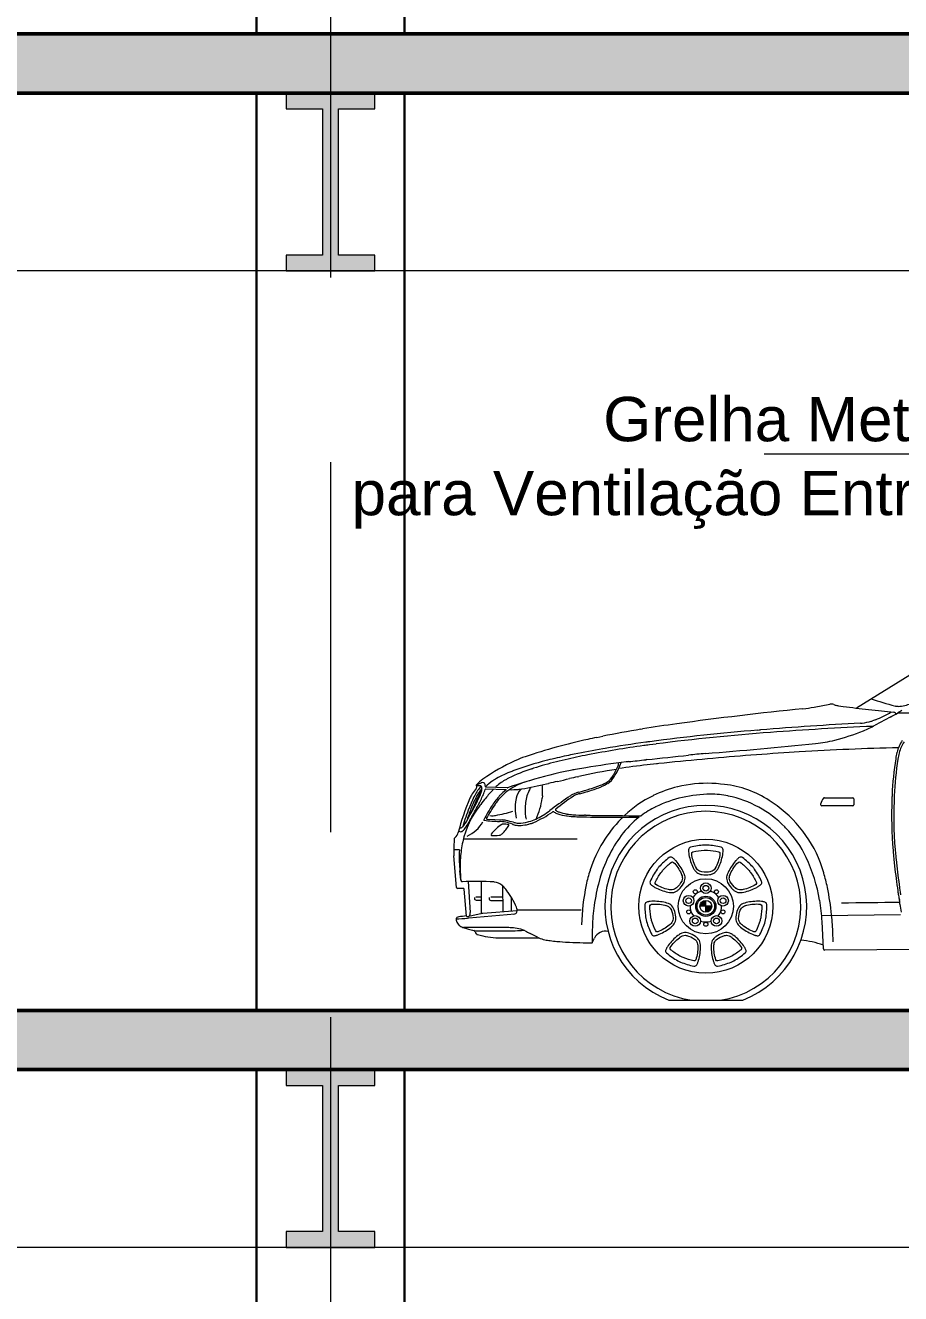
# Model space of a CAD drawing. Header units: millimetres. Extents: x 1135 to 1350, y 205 to 283.
# Drawn here: x 1155.962 to 1158.92, y 212.643 to 216.929 of the extents above; entities that cross this region are included whole.
import ezdxf

# ---------------------------------------------------------------- set-up
doc = ezdxf.new("R2010")
doc.units = ezdxf.units.MM
doc.header["$LTSCALE"] = 10
doc.linetypes.add('DASHED2', pattern=[0.375, 0.25, -0.125])
for name, color, linetype, lineweight in [('CARROS', 252, 'Continuous', 13), ('COTA', 90, 'Continuous', 9), ('HACHT', 90, 'Continuous', 9), ('linha estutura', 252, 'Continuous', 13), ('PAREDES 2', 50, 'Continuous', 50), ('pn 02', 16, 'Continuous', 20), ('PN-03', 180, 'Continuous', 30)]:
    doc.layers.add(name, color=color, linetype=linetype, lineweight=lineweight)
doc.styles.get("Standard").update_dxf_attribs({"font": 'simplex.shx'})

# ---------------------------------------------------------------- blocks, each defined once
blk = doc.blocks.new('A$C22F757E9')
at = {"layer": 'CARROS'}
h = blk.add_hatch(color=256, dxfattribs=at)
edge = h.paths.add_edge_path()
edge.add_line((-115.9632, 1228.8035), (-115.945, 1228.8035))
edge.add_line((-115.945, 1228.8035), (-115.945, 1228.8217))
edge.add_ellipse((-115.945, 1228.8035), major_axis=(-0.0129, 0.0129), ratio=1, start_angle=-45, end_angle=45)
edge = h.paths.add_edge_path()
edge.add_line((-115.9267, 1228.8035), (-115.945, 1228.8035))
edge.add_line((-115.945, 1228.8035), (-115.945, 1228.7852))
edge.add_ellipse((-115.945, 1228.8035), major_axis=(0.0129, 0.0129), ratio=1, start_angle=225, end_angle=315)
for p, q in [((-115.2553, 1229.5843), (-115.436, 1229.4733)), ((-115.5791, 1229.4765), (-115.5264, 1229.4862)), ((-115.4968, 1229.4811), (-115.4805, 1229.479)), ((-115.3715, 1229.4338), (-115.3816, 1229.4303)), ((-115.3223, 1229.4423), (-115.373, 1229.4154)), ((-115.3034, 1229.4565), (-115.3011, 1229.4544)), ((-115.2971, 1229.4568), (-115.2281, 1229.4568)), ((-116.1645, 1229.4018), (-116.1589, 1229.4027)), ((-116.3136, 1229.3741), (-116.2934, 1229.3782)), ((-116.1339, 1229.3598), (-116.1405, 1229.3589)), ((-116.1133, 1229.3519), (-116.1357, 1229.349)), ((-116.2851, 1229.337), (-116.2929, 1229.3357)), ((-115.6291, 1229.3251), (-115.6633, 1229.3229)), ((-115.2987, 1229.3238), (-115.2989, 1229.3231)), ((-115.2913, 1229.3218), (-115.2915, 1229.3211)), ((-116.5937, 1229.2622), (-116.598, 1229.2606)), ((-116.5271, 1229.2699), (-116.5324, 1229.2682)), ((-116.4798, 1229.2971), (-116.4844, 1229.2959)), ((-116.4199, 1229.299), (-116.4411, 1229.294)), ((-116.351, 1229.2716), (-116.3857, 1229.2656)), ((-116.2402, 1229.2851), (-116.2402, 1229.2882)), ((-116.1114, 1229.285), (-116.1433, 1229.2815)), ((-116.7056, 1229.2201), (-116.7208, 1229.2132)), ((-116.6958, 1229.221), (-116.6959, 1229.2211)), ((-116.6915, 1229.2171), (-116.6916, 1229.2172)), ((-116.6651, 1229.2273), (-116.6657, 1229.2269)), ((-116.6213, 1229.2311), (-116.6238, 1229.2296)), ((-116.5504, 1229.225), (-116.5785, 1229.2162)), ((-116.5415, 1229.2278), (-116.5504, 1229.225)), ((-116.4832, 1229.217), (-116.4766, 1229.2186)), ((-116.3787, 1229.2412), (-116.3741, 1229.2422)), ((-116.2847, 1229.2199), (-116.2833, 1229.2207)), ((-116.2618, 1229.2395), (-116.2597, 1229.2428)), ((-116.2544, 1229.2415), (-116.2509, 1229.2474)), ((-115.8822, 1229.2152), (-115.8952, 1229.2167)), ((-116.735, 1229.183), (-116.7346, 1229.1836)), ((-116.7259, 1229.1784), (-116.7261, 1229.1781)), ((-116.7083, 1229.2105), (-116.72, 1229.2105)), ((-116.7197, 1229.1752), (-116.7199, 1229.1749)), ((-116.719, 1229.2065), (-116.719, 1229.2086)), ((-116.715, 1229.1728), (-116.7152, 1229.1724)), ((-116.7042, 1229.1882), (-116.7039, 1229.1891)), ((-116.6988, 1229.1776), (-116.6975, 1229.1805)), ((-116.6891, 1229.2073), (-116.6904, 1229.2138)), ((-116.6885, 1229.2002), (-116.6202, 1229.1977)), ((-116.6162, 1229.2034), (-116.6881, 1229.2064)), ((-116.6405, 1229.1788), (-116.6418, 1229.1775)), ((-116.5428, 1229.194), (-116.5435, 1229.1926)), ((-116.4975, 1229.1763), (-116.4983, 1229.1692)), ((-116.4011, 1229.1778), (-116.4, 1229.1785)), ((-116.3832, 1229.1863), (-116.3821, 1229.1866)), ((-116.3713, 1229.1841), (-116.3563, 1229.1882)), ((-116.299, 1229.2074), (-116.2974, 1229.208)), ((-116.1231, 1229.1775), (-116.1235, 1229.1773)), ((-115.8694, 1229.1762), (-115.8699, 1229.1763)), ((-115.3158, 1229.1741), (-115.3166, 1229.1432)), ((-115.3081, 1229.1761), (-115.3087, 1229.1583)), ((-116.7104, 1229.142), (-116.7059, 1229.1478)), ((-116.5868, 1229.1631), (-116.5868, 1229.163)), ((-115.7042, 1229.1425), (-115.7171, 1229.1519)), ((-115.4482, 1229.1433), (-115.5528, 1229.1433)), ((-115.5443, 1229.17), (-115.4482, 1229.17)), ((-115.4448, 1229.1665), (-115.4448, 1229.1468)), ((-116.7532, 1229.0914), (-116.7474, 1229.1019)), ((-116.6843, 1229.0979), (-116.6327, 1229.0952)), ((-116.6646, 1229.109), (-116.6639, 1229.1091)), ((-116.6213, 1229.0876), (-116.6206, 1229.0875)), ((-116.5557, 1229.1257), (-116.5557, 1229.1224)), ((-116.5466, 1229.0887), (-116.5431, 1229.0897)), ((-116.4971, 1229.1102), (-116.4952, 1229.1114)), ((-116.4585, 1229.1223), (-116.4573, 1229.1217)), ((-116.4513, 1229.1267), (-116.452, 1229.1271)), ((-116.4154, 1229.109), (-116.4137, 1229.1088)), ((-116.4139, 1229.1152), (-116.4142, 1229.1153)), ((-116.3753, 1229.1061), (-116.3731, 1229.1061)), ((-116.3511, 1229.1112), (-116.3546, 1229.1113)), ((-116.2718, 1229.1045), (-116.1705, 1229.1045)), ((-116.2254, 1229.1045), (-116.2271, 1229.1029)), ((-116.7805, 1229.0585), (-116.7761, 1229.0561)), ((-116.7772, 1229.0706), (-116.7746, 1229.0691)), ((-116.7712, 1229.0557), (-116.771, 1229.0558)), ((-116.762, 1229.078), (-116.7616, 1229.0786)), ((-116.7556, 1229.0713), (-116.7551, 1229.072)), ((-116.5959, 1229.0796), (-116.5957, 1229.0796)), ((-116.5444, 1229.0807), (-116.5437, 1229.0809)), ((-116.531, 1229.0849), (-116.5305, 1229.0851)), ((-115.6755, 1229.0689), (-115.6785, 1229.0719)), ((-116.7942, 1229.0336), (-116.7919, 1229.0357)), ((-116.7666, 1229.0209), (-116.7664, 1229.0218)), ((-116.764, 1229.0319), (-116.3803, 1229.0319)), ((-116.779, 1228.9948), (-116.7969, 1228.9948)), ((-116.7876, 1228.8673), (-116.7962, 1228.9745)), ((-115.3094, 1228.9612), (-115.307, 1228.9397)), ((-115.3021, 1228.9621), (-115.2997, 1228.9405)), ((-116.773, 1228.8925), (-116.7762, 1228.9237)), ((-116.3357, 1228.9273), (-116.3364, 1228.925)), ((-115.5462, 1228.9159), (-115.5465, 1228.9169)), ((-116.748, 1228.8871), (-116.7409, 1228.7828)), ((-116.7046, 1228.8874), (-116.7046, 1228.7786)), ((-116.6317, 1228.8729), (-116.6306, 1228.7848)), ((-116.6311, 1228.8723), (-116.6317, 1228.8729)), ((-116.3046, 1228.8912), (-116.3053, 1228.8887)), ((-116.7653, 1228.8641), (-116.7842, 1228.8641)), ((-116.7538, 1228.7703), (-116.762, 1228.861)), ((-116.7272, 1228.8333), (-116.7272, 1228.8302)), ((-116.7223, 1228.8349), (-116.7046, 1228.8349)), ((-116.6773, 1228.8328), (-116.6773, 1228.8293)), ((-116.6713, 1228.8349), (-116.6312, 1228.8349)), ((-116.603, 1228.8347), (-116.603, 1228.7869)), ((-115.2939, 1228.8409), (-115.2937, 1228.8398)), ((-116.7216, 1228.8245), (-116.7046, 1228.8245)), ((-116.5828, 1228.7886), (-116.6992, 1228.7793)), ((-116.6717, 1228.8236), (-116.6311, 1228.8236)), ((-116.5827, 1228.7917), (-116.3667, 1228.7917)), ((-115.9267, 1228.8035), (-115.9632, 1228.8035)), ((-115.945, 1228.7852), (-115.945, 1228.8217)), ((-115.2904, 1228.818), (-115.2904, 1228.817)), ((-116.789, 1228.761), (-116.789, 1228.7606)), ((-116.7862, 1228.765), (-116.7866, 1228.7648)), ((-116.7053, 1228.7784), (-116.7511, 1228.7683)), ((-116.7455, 1228.7641), (-116.5909, 1228.7782)), ((-116.595, 1228.7764), (-116.5875, 1228.7796)), ((-115.5535, 1228.7719), (-115.287, 1228.7754)), ((-115.5471, 1228.6596), (-115.5522, 1228.7523)), ((-115.5198, 1228.7736), (-115.5198, 1228.7743)), ((-116.7796, 1228.7403), (-116.7789, 1228.7397)), ((-116.6153, 1228.7314), (-116.7636, 1228.7314)), ((-116.7214, 1228.7211), (-116.5963, 1228.7211)), ((-116.5954, 1228.7305), (-116.5974, 1228.7307)), ((-116.5608, 1228.7228), (-116.5642, 1228.7241)), ((-116.5142, 1228.6992), (-116.5391, 1228.7116)), ((-116.6335, 1228.6968), (-116.509, 1228.6968)), ((-116.4895, 1228.6905), (-116.4891, 1228.6904)), ((-116.4102, 1228.682), (-116.4062, 1228.6818)), ((-116.3597, 1228.6805), (-116.3296, 1228.6805)), ((-116.329, 1228.6977), (-116.329, 1228.6806)), ((-116.3275, 1228.6818), (-116.321, 1228.6959)), ((-113.431, 1228.6703), (-115.5426, 1228.6553)), ((-116.0697, 1228.486), (-115.8202, 1228.486))]:
    blk.add_line(p, q, dxfattribs=at)
for points in [[(-115.94, 1229.0103, 0.028399), (-115.9499, 1229.0103, 0.049879), (-115.9966, 1229.0029, 0.323135), (-116.0033, 1228.9948, 0.031599), (-116.0033, 1228.9893), (-116.0033, 1228.988, 0.028493), (-116.002, 1228.9778, 0.072055), (-115.9874, 1228.9336, 0.031687), (-115.9824, 1228.9249), (-115.9819, 1228.9243, 0.162544), (-115.9673, 1228.913), (-115.9666, 1228.9127, 0.052962), (-115.9574, 1228.9106, 0.062265), (-115.9325, 1228.9106, 0.052962), (-115.9233, 1228.9127), (-115.9226, 1228.913, 0.162544), (-115.908, 1228.9243), (-115.9076, 1228.9249, 0.031687), (-115.9025, 1228.9336, 0.072055), (-115.8879, 1228.9778, 0.028493), (-115.8867, 1228.988), (-115.8866, 1228.9893, 0.031599), (-115.8866, 1228.9948, 0.323135), (-115.8933, 1229.0029, 0.049879)], [(-116.1036, 1228.9363, 0.028399), (-116.1097, 1228.9286, 0.049879), (-116.1331, 1228.8874, 0.323135), (-116.1309, 1228.8771, 0.031599), (-116.1266, 1228.8737), (-116.1256, 1228.8729, 0.028493), (-116.1169, 1228.8675, 0.072055), (-116.0731, 1228.8514, 0.031687), (-116.0633, 1228.85), (-116.0625, 1228.8499, 0.162544), (-116.0445, 1228.8543), (-116.0439, 1228.8546, 0.052962), (-116.0364, 1228.8605, 0.062265), (-116.0209, 1228.88, 0.052962), (-116.0169, 1228.8885), (-116.0166, 1228.8892, 0.162544), (-116.0164, 1228.9077), (-116.0166, 1228.9084, 0.031687), (-116.0202, 1228.9177, 0.072055), (-116.0457, 1228.9568, 0.028493), (-116.0529, 1228.9641), (-116.0538, 1228.9649, 0.031599), (-116.0582, 1228.9684, 0.323135), (-116.0687, 1228.9682, 0.049879)], [(-115.7802, 1228.9286, 0.028399), (-115.7863, 1228.9363, 0.049879), (-115.8212, 1228.9682, 0.323135), (-115.8318, 1228.9684, 0.031599), (-115.8361, 1228.9649), (-115.837, 1228.9641, 0.028493), (-115.8442, 1228.9568, 0.072055), (-115.8697, 1228.9177, 0.031687), (-115.8733, 1228.9084), (-115.8736, 1228.9077, 0.162544), (-115.8733, 1228.8892), (-115.873, 1228.8885, 0.052962), (-115.869, 1228.88, 0.062265), (-115.8535, 1228.8605, 0.052962), (-115.846, 1228.8546), (-115.8454, 1228.8543, 0.162544), (-115.8275, 1228.8499), (-115.8267, 1228.85, 0.031687), (-115.8168, 1228.8514, 0.072055), (-115.7731, 1228.8675, 0.028493), (-115.7643, 1228.8729), (-115.7633, 1228.8737, 0.031599), (-115.759, 1228.8771, 0.323135), (-115.7568, 1228.8874, 0.049879)], [(-116.1477, 1228.7622, 0.028399), (-116.1455, 1228.7526, 0.049879), (-116.1279, 1228.7087, 0.323135), (-116.1185, 1228.704, 0.031599), (-116.1131, 1228.7052), (-116.1119, 1228.7056, 0.028493), (-116.1022, 1228.709, 0.072055), (-116.0624, 1228.7332, 0.031687), (-116.0551, 1228.74), (-116.0545, 1228.7405, 0.162544), (-116.0467, 1228.7573), (-116.0467, 1228.758, 0.052962), (-116.0466, 1228.7675, 0.062265), (-116.0521, 1228.7917, 0.052962), (-116.0563, 1228.8003), (-116.0567, 1228.8009, 0.162544), (-116.071, 1228.8126), (-116.0717, 1228.8129, 0.031687), (-116.0812, 1228.8159, 0.072055), (-116.1276, 1228.8203, 0.028493), (-116.1378, 1228.8192), (-116.1391, 1228.819, 0.031599), (-116.1445, 1228.8178, 0.323135), (-116.1509, 1228.8094, 0.049879)], [(-115.7444, 1228.7526, 0.028399), (-115.7422, 1228.7622, 0.049879), (-115.739, 1228.8094, 0.323135), (-115.7454, 1228.8178, 0.031599), (-115.7508, 1228.819), (-115.7521, 1228.8192, 0.028493), (-115.7623, 1228.8203, 0.072055), (-115.8087, 1228.8159, 0.031687), (-115.8182, 1228.8129), (-115.8189, 1228.8126, 0.162544), (-115.8332, 1228.8009), (-115.8336, 1228.8003, 0.052962), (-115.8378, 1228.7917, 0.062265), (-115.8433, 1228.7675, 0.052962), (-115.8433, 1228.758), (-115.8432, 1228.7573, 0.162544), (-115.8354, 1228.7405), (-115.8349, 1228.74, 0.031687), (-115.8276, 1228.7332, 0.072055), (-115.7877, 1228.709, 0.028493), (-115.778, 1228.7056), (-115.7768, 1228.7052, 0.031599), (-115.7714, 1228.704, 0.323135), (-115.762, 1228.7087, 0.049879)], [(-116.0391, 1228.6193, 0.028399), (-116.0303, 1228.615, 0.049879), (-115.985, 1228.6013, 0.323135), (-115.9754, 1228.6058, 0.031599), (-115.973, 1228.6107), (-115.9725, 1228.6119, 0.028493), (-115.9692, 1228.6216, 0.072055), (-115.9632, 1228.6678, 0.031687), (-115.964, 1228.6778), (-115.9641, 1228.6786, 0.162544), (-115.9724, 1228.6951), (-115.9728, 1228.6956, 0.052962), (-115.9802, 1228.7016, 0.062265), (-116.0026, 1228.7124, 0.052962), (-116.0119, 1228.7144), (-116.0126, 1228.7145, 0.162544), (-116.0307, 1228.7106), (-116.0314, 1228.7102, 0.031687), (-116.0396, 1228.7047, 0.072055), (-116.072, 1228.6711, 0.028493), (-116.0775, 1228.6625), (-116.0782, 1228.6614, 0.031599), (-116.0806, 1228.6564, 0.323135), (-116.078, 1228.6462, 0.049879)], [(-115.8597, 1228.615, 0.028399), (-115.8508, 1228.6193, 0.049879), (-115.8119, 1228.6462, 0.323135), (-115.8094, 1228.6564, 0.031599), (-115.8118, 1228.6614), (-115.8124, 1228.6625, 0.028493), (-115.8179, 1228.6711, 0.072055), (-115.8503, 1228.7047, 0.031687), (-115.8585, 1228.7102), (-115.8592, 1228.7106, 0.162544), (-115.8773, 1228.7145), (-115.878, 1228.7144, 0.052962), (-115.8873, 1228.7124, 0.062265), (-115.9097, 1228.7016, 0.052962), (-115.9171, 1228.6956), (-115.9176, 1228.6951, 0.162544), (-115.9258, 1228.6786), (-115.926, 1228.6778, 0.031687), (-115.9267, 1228.6678, 0.072055), (-115.9207, 1228.6216, 0.028493), (-115.9174, 1228.6119), (-115.9169, 1228.6107, 0.031599), (-115.9145, 1228.6058, 0.323135), (-115.905, 1228.6013, 0.049879)]]:
    blk.add_lwpolyline(points, format="xyb", close=True, dxfattribs=at)
for points in [[(-115.929, 1228.9202, -0.073262), (-115.9585, 1228.9199, -0.083125), (-115.9656, 1228.9221), (-115.9659, 1228.9222, -0.163159), (-115.9775, 1228.9339, 0.004366), (-115.9778, 1228.9346), (-115.9795, 1228.9379, -0.090388), (-115.9927, 1228.9812, -0.373981), (-115.9886, 1228.9873, -0.054792), (-115.9509, 1228.9928, -0.017715), (-115.939, 1228.9928, -0.054792), (-115.9014, 1228.9873, -0.373981), (-115.8972, 1228.9812, -0.090388), (-115.9104, 1228.9379), (-115.9121, 1228.9346, 0.004366), (-115.9124, 1228.9339, -0.163159), (-115.9241, 1228.9222), (-115.9244, 1228.9221, -0.083125), (-115.9315, 1228.9199)], [(-116.0263, 1228.8888, -0.073262), (-116.0444, 1228.8655, -0.083125), (-116.0505, 1228.8613), (-116.0508, 1228.8612, -0.163159), (-116.0672, 1228.8594, 0.004366), (-116.068, 1228.8595), (-116.0717, 1228.8603, -0.090388), (-116.1137, 1228.877, -0.373981), (-116.1159, 1228.884, -0.054792), (-116.0967, 1228.9169, -0.017715), (-116.0893, 1228.9262, -0.054792), (-116.0615, 1228.9522, -0.373981), (-116.0542, 1228.9517, -0.090388), (-116.0285, 1228.9143), (-116.027, 1228.911, 0.004366), (-116.0267, 1228.9102, -0.163159), (-116.0248, 1228.8938), (-116.0248, 1228.8935, -0.083125), (-116.0276, 1228.8866)], [(-115.8437, 1228.8638, -0.073262), (-115.8624, 1228.8866, -0.083125), (-115.8651, 1228.8935), (-115.8651, 1228.8938, -0.163159), (-115.8632, 1228.9102, 0.004366), (-115.8629, 1228.911), (-115.8614, 1228.9143, -0.090388), (-115.8357, 1228.9517, -0.373981), (-115.8284, 1228.9522, -0.054792), (-115.8006, 1228.9262, -0.017715), (-115.7932, 1228.9169, -0.054792), (-115.774, 1228.884, -0.373981), (-115.7762, 1228.877, -0.090388), (-115.8183, 1228.8603), (-115.8219, 1228.8595, 0.004366), (-115.8227, 1228.8594, -0.163159), (-115.8391, 1228.8612), (-115.8394, 1228.8613, -0.083125), (-115.8455, 1228.8655)], [(-116.0624, 1228.793, -0.073262), (-116.0554, 1228.7644, -0.083125), (-116.056, 1228.757), (-116.0561, 1228.7567, -0.163159), (-116.0649, 1228.7427, 0.004366), (-116.0655, 1228.7422), (-116.0684, 1228.7398, -0.090388), (-116.1077, 1228.7173, -0.373981), (-116.1145, 1228.72, -0.054792), (-116.1283, 1228.7555, -0.017715), (-116.1309, 1228.7671, -0.054792), (-116.1339, 1228.805, -0.373981), (-116.1289, 1228.8105, -0.090388), (-116.0838, 1228.8073), (-116.0802, 1228.8063, 0.004366), (-116.0794, 1228.8061, -0.163159), (-116.0654, 1228.7974), (-116.0652, 1228.7971, -0.083125), (-116.0615, 1228.7907)], [(-115.8347, 1228.7619, -0.073262), (-115.8285, 1228.7907, -0.083125), (-115.8247, 1228.7971), (-115.8245, 1228.7974, -0.163159), (-115.8105, 1228.8061, 0.004366), (-115.8098, 1228.8063), (-115.8062, 1228.8073, -0.090388), (-115.761, 1228.8105, -0.373981), (-115.756, 1228.805, -0.054792), (-115.759, 1228.7671, -0.017715), (-115.7617, 1228.7555, -0.054792), (-115.7754, 1228.72, -0.373981), (-115.7823, 1228.7173, -0.090388), (-115.8216, 1228.7398), (-115.8244, 1228.7422, 0.004366), (-115.825, 1228.7427, -0.163159), (-115.8338, 1228.7567), (-115.8339, 1228.757, -0.083125), (-115.8345, 1228.7644)], [(-116.01, 1228.7052, -0.073262), (-115.9833, 1228.6927, -0.083125), (-115.9779, 1228.6877), (-115.9777, 1228.6874, -0.163159), (-115.9723, 1228.6718, 0.004366), (-115.9722, 1228.671), (-115.9721, 1228.6673, -0.090388), (-115.9791, 1228.6226, -0.373981), (-115.9855, 1228.6189, -0.054792), (-116.0218, 1228.6303, -0.017715), (-116.0325, 1228.6354, -0.054792), (-116.064, 1228.6567, -0.373981), (-116.0651, 1228.664, -0.090388), (-116.0345, 1228.6973), (-116.0315, 1228.6995, 0.004366), (-116.0309, 1228.7, -0.163159), (-116.0153, 1228.7055), (-116.015, 1228.7055, -0.083125), (-116.0076, 1228.7044)], [(-115.9087, 1228.6913, -0.073262), (-115.8823, 1228.7044, -0.083125), (-115.8749, 1228.7055), (-115.8746, 1228.7055, -0.163159), (-115.859, 1228.7, 0.004366), (-115.8584, 1228.6995), (-115.8555, 1228.6973, -0.090388), (-115.8248, 1228.664, -0.373981), (-115.8259, 1228.6567, -0.054792), (-115.8574, 1228.6354, -0.017715), (-115.8681, 1228.6303, -0.054792), (-115.9045, 1228.6189, -0.373981), (-115.9109, 1228.6226, -0.090388), (-115.9178, 1228.6673), (-115.9177, 1228.671, 0.004366), (-115.9177, 1228.6718, -0.163159), (-115.9123, 1228.6874), (-115.9121, 1228.6877, -0.083125), (-115.9066, 1228.6927)]]:
    blk.add_lwpolyline(points, format="xyb", dxfattribs=at)
for centre, radius in [((-115.945, 1228.8035), 0.2265), ((-115.945, 1228.8035), 0.0931), ((-115.945, 1228.8646), 0.018), ((-115.945, 1228.8646), 0.00963), ((-116.0031, 1228.8224), 0.018), ((-116.0031, 1228.8224), 0.00963), ((-115.9807, 1228.8526), 0.00677), ((-115.945, 1228.8035), 0.0341), ((-115.945, 1228.8035), 0.0295), ((-115.9092, 1228.8526), 0.00677), ((-115.8868, 1228.8224), 0.018), ((-115.8868, 1228.8224), 0.00963), ((-116.0028, 1228.7847), 0.00677), ((-115.945, 1228.8035), 0.02), ((-115.8872, 1228.7847), 0.00677), ((-115.9809, 1228.754), 0.018), ((-115.9809, 1228.754), 0.00963), ((-115.945, 1228.7427), 0.00677), ((-115.909, 1228.754), 0.018), ((-115.909, 1228.754), 0.00963)]:
    blk.add_circle(centre, radius, dxfattribs=at)
for radius, start, end in [(0.3411, 291.4472, 248.5528), (0.3211, 278.6159, 261.3841), (0.053, 106.2579, 145.7421), (0.053, 34.2579, 73.7421), (0.053, 178.2579, 217.7421), (0.0183, 90, 180), (0.0183, 270, 0), (0.053, 322.2579, 1.7421), (0.053, 250.2579, 289.7421)]:
    blk.add_arc((-115.945, 1228.8035), radius, start, end, dxfattribs=at)
for centre, major_axis, start_param, end_param in [((-115.6635, 1229.9481), (0, 0.4793), 3.240741, 3.321289), ((-115.5215, 1229.4593), (0, 0.0274), -0.33487, 0.179696), ((-115.4684, 1229.6142), (0, 0.1366), 2.806723, 2.844179), ((-115.4881, 1229.549), (0, 0.0685), 2.844179, 3.012488), ((-114.9015, 1234.0056), (0, 4.5646), 3.012488, 3.031695), ((-114.7261, 1231.6769), (0, 2.2737), 2.842554, 2.879385), ((-115.2951, 1229.5249), (0, 0.0456), 2.879385, 3.140625), ((-115.295, 1229.5812), (0, 0.102), 3.140625, 3.59011), ((-114.4284, 1217.3457), (0, 12.1852), 0.099149, 0.134942), ((-106.9367, 1307.2706), (0, 78.2743), 3.031695, 3.032268), ((-115.4145, 1229.5274), (0, 0.1027), 3.428022, 3.472814), ((-115.4474, 1229.6579), (0, 0.2369), 3.472814, 3.72753), ((-115.2281, 1230.5979), (0, 1.1411), 3.032268, 3.0674), ((-115.531, 1229.8466), (0, 0.4565), 3.624238, 3.688582), ((-115.3124, 1229.4463), (0, 0.0137), -0.730952, -0.074193), ((-115.531, 1229.8466), (0, 0.4565), 3.688582, 3.727344), ((-115.5829, 1225.7651), (0, 3.6843), 0.160897, 0.196991), ((-115.4385, 1224.8971), (0, 4.5646), 0.134942, 0.160897), ((-115.1996, 1222.1446), (0, 7.2772), 0.079611, 0.130687), ((-115.2086, 1222.1213), (0, 7.2888), 0.072218, 0.126317), ((-117.558, 1252.1495), (0, 22.8229), 3.221204, 3.221652), ((-114.7976, 1217.2273), (0, 12.2115), 0.051925, 0.080059), ((-114.9261, 1218.4363), (0, 10.9849), 0.042012, 0.074048), ((-115.6816, 1230.0695), (0, 0.726), 3.384756, 3.527414), ((-115.4272, 1229.5248), (0, 0.1027), 3.193518, 3.248022), ((-115.4349, 1229.5978), (0, 0.176), 3.248022, 3.428022), ((-115.5817, 1229.8197), (0, 0.4565), 3.527414, 3.624238), ((-115.902, 1227.3058), (0, 2.1101), 0.21435, 0.319567), ((-115.9615, 1227.5835), (0, 1.8258), 0.196991, 0.21435), ((-115.6755, 1225.7616), (0, 3.6177), 0.13486, 0.188597), ((-115.5367, 1224.7501), (0, 4.6494), 0.13368, 0.164122), ((-115.8524, 1227.0849), (0, 2.2823), 0.126317, 0.13486), ((-115.8475, 1227.0961), (0, 2.2823), 0.130687, 0.13368), ((-117.8746, 1253.2657), (0, 24.0259), 3.223137, 3.238938), ((-115.6177, 1229.8078), (0, 0.4565), 3.238938, 3.384756), ((-115.1676, 1229.2889), (0, 0.1376), 0.995308, 1.314242), ((-115.1676, 1229.2889), (0, 0.1298), 0.995308, 1.314242), ((-116.4421, 1228.9624), (0, 0.3652), 0.319567, 0.424832), ((-115.9392, 1227.0817), (0, 2.2823), 0.213524, 0.242811), ((-115.9536, 1227.2402), (0, 2.1125), 0.188597, 0.225979), ((-116.0583, 1227.6393), (0, 1.7117), 0.197662, 0.213524), ((-115.7948, 1226.3039), (0, 3.0737), 0.165338, 0.197662), ((-116.2562, 1229.1105), (0, 0.2282), 0.164122, 0.165338), ((-120.4304, 1271.229), (0, 42.155), 3.24497, 3.248396), ((-114.8535, 1216.8129), (0, 12.5374), 0.077581, 0.10143), ((-115.7634, 1227.0449), (0, 2.2823), 0.081544, 0.106804), ((-115.1138, 1220.2108), (0, 9.1292), 0.061135, 0.077581), ((-115.0929, 1220.4325), (0, 8.9092), 0.022851, 0.061135), ((-114.3004, 1229.1361), (0, 1.0314), 1.40892, 1.527911), ((-115.0849, 1229.2661), (0, 0.2246), 1.314242, 1.40892), ((-115.0849, 1229.2661), (0, 0.2168), 1.314242, 1.40892), ((-116.299, 1228.6413), (0, 0.7175), 0.424832, 0.600622), ((-116.4554, 1228.8726), (0, 0.4141), 0.364311, 0.50496), ((-116.358, 1228.7058), (0, 0.5897), 0.306065, 0.451527), ((-116.5366, 1229.0889), (0, 0.1826), 0.348104, 0.364311), ((-116.2236, 1228.2269), (0, 1.1013), 0.242811, 0.348104), ((-116.167, 1227.9912), (0, 1.2936), 0.185733, 0.298199), ((-116.8041, 1230.1385), (0, 0.9129), 3.447657, 3.448415), ((-116.1667, 1228.1152), (0, 1.2113), 0.239787, 0.306823), ((-116.2899, 1228.6267), (0, 0.6847), 0.225979, 0.239787), ((-116.2363, 1228.3654), (0, 0.9129), 0.166849, 0.185733), ((-116.0074, 1227.5679), (0, 1.7152), 0.142267, 0.218769), ((-115.8952, 1226.5246), (0, 2.7856), 0.11645, 0.166849), ((-116.4332, 1229.3575), (0, 0.2101), 4.135162, 4.325725), ((-116.4431, 1229.3655), (0, 0.2281), 4.168133, 4.371624), ((-116.2581, 1229.2851), (0, 0.0183), 4.325725, 4.712389), ((-115.9014, 1227.0467), (0, 2.2483), 0.10941, 0.153309), ((-116.1095, 1228.3847), (0, 0.9129), 0.107621, 0.11645), ((-137.1747, 1426.2872), (0, 198.1412), 3.249214, 3.249515), ((-116.075, 1228.618), (0, 0.6847), 0.103377, 0.107923), ((-116.0132, 1228.3776), (0, 0.9129), 0.10143, 0.10941), ((-114.3004, 1229.1361), (0, 1.0236), 1.40892, 1.531203), ((-116.6308, 1229.1329), (0, 0.1217), 0.600622, 0.850551), ((-116.6938, 1229.1935), (0, 0.0292), 0.339908, 0.424047), ((-116.6996, 1229.2103), (0, 0.0114), -0.333796, 0.339908), ((-116.6982, 1229.214), (0, 0.00743), -1.121633, -0.333796), ((-116.7037, 1229.2111), (0, 0.0137), -1.373228, -1.121633), ((-116.5713, 1229.0841), (0, 0.172), 0.59113, 0.769563), ((-116.5712, 1229.0852), (0, 0.1712), 0.50496, 0.59113), ((-116.5283, 1229.0592), (0, 0.1961), 0.517052, 0.731613), ((-116.5379, 1229.0823), (0, 0.1712), 0.451527, 0.517052), ((-116.368, 1228.5212), (0, 0.7271), 0.298199, 0.353052), ((-116.4819, 1228.9991), (0, 0.2364), 0.298199, 0.549681), ((-116.838, 1230.7966), (0, 1.6201), 3.311934, 3.365699), ((-114.228, 1219.2051), (0, 10.2703), 0.221018, 0.224106), ((-117.7084, 1234.9275), (0, 5.8441), 3.362611, 3.369829), ((-115.7443, 1226.3449), (0, 2.967), 0.218769, 0.228237), ((-116.3603, 1229.3729), (0, 0.1712), 3.504383, 3.606387), ((-116.3494, 1229.3384), (0, 0.1406), 3.525951, 3.693391), ((-116.3089, 1229.2726), (0, 0.0581), 3.606387, 4.091939), ((-116.3121, 1229.277), (0, 0.0685), 3.693391, 4.168133), ((-116.2788, 1229.2508), (0, 0.0205), 4.091939, 4.135162), ((-115.9397, 1228.7739), (0, 0.4452), -0.034529, 0.231011), ((-115.9386, 1228.8082), (0, 0.4108), -0.107397, -0.034529), ((-116.2859, 1228.949), (0, 0.5021), 1.096911, 1.189547), ((-116.5882, 1229.0987), (0, 0.1712), 1.055727, 1.149917), ((-116.2859, 1228.949), (0, 0.4951), 1.096911, 1.189547), ((-116.6651, 1229.1436), (0, 0.0811), 0.7756, 1.055727), ((-116.6095, 1229.1178), (0, 0.1328), 0.81175, 1.096911), ((-117.1673, 1229.3872), (0, 0.5109), 4.224357, 4.280387), ((-116.7197, 1229.2121), (0, 0.0016), 0.850551, 2.707892), ((-116.7258, 1229.2065), (0, 0.00685), 3.917193, 4.712389), ((-116.7213, 1229.2086), (0, 0.00228), 4.712389, 5.849485), ((-116.6095, 1229.1178), (0, 0.1258), 0.837967, 1.096911), ((-117.2178, 1229.4166), (0, 0.5785), 4.214795, 4.283007), ((-116.6095, 1229.1178), (0, 0.1203), 0.910703, 1.096911), ((-116.8531, 1229.2402), (0, 0.1598), 4.280387, 4.381241), ((-116.7083, 1229.2037), (0, 0.00685), -1.562399, 0), ((-116.7447, 1229.2033), (0, 0.0438), 4.381241, 4.720786), ((-116.3316, 1229.0048), (0, 0.4108), 1.13659, 1.141414), ((-116.8121, 1229.2345), (0, 0.1283), 4.278183, 4.428612), ((-116.6886, 1229.1979), (0, 0.00228), -0.035325, 1.287019), ((-116.688, 1229.2075), (0, 0.00114), 1.768364, 3.100954), ((-116.3075, 1228.8495), (0, 0.5021), 0.808285, 0.880294), ((-116.4595, 1229.0077), (0, 0.2511), 0.828235, 0.989215), ((-116.2342, 1228.7784), (0, 0.605), 0.801459, 0.808285), ((-116.507, 1229.0434), (0, 0.1854), 0.650345, 0.934854), ((-116.5532, 1229.0974), (0, 0.1203), 0.597978, 0.828235), ((-116.6202, 1229.1973), (0, 0.000456), 3.73957, 6.24786), ((-116.5155, 1229.0547), (0, 0.1712), 0.549681, 0.650345), ((-116.6161, 1229.2045), (0, 0.00114), 3.100954, 3.494644), ((-116.6003, 1229.4555), (0, 0.2579), 3.110583, 3.225896), ((-116.5182, 1229.154), (0, 0.07), 0.865711, 1.358651), ((-116.5902, 1229.3349), (0, 0.1369), 3.225896, 3.311934), ((-116.4635, 1229.1509), (0, 0.0913), 1.096797, 1.350043), ((-116.441, 1229.1411), (0, 0.116), 0.979375, 1.096797), ((-116.6468, 1229.1912), (0, 0.1525), -1.496875, -1.423013), ((-116.6315, 1229.1923), (0, 0.1369), 4.594968, 4.786311), ((-116.0712, 1228.6574), (0, 0.6119), 0.561992, 0.684212), ((-116.3084, 1229.0213), (0, 0.1826), 0.541621, 0.609355), ((-116.3578, 1229.1073), (0, 0.0831), 0.316347, 0.541621), ((-116.3565, 1229.1172), (0, 0.0685), 0.276472, 0.561992), ((-116.3402, 1229.0565), (0, 0.1369), 0.254797, 0.316347), ((-116.3122, 1228.9588), (0, 0.2332), 0.259974, 0.276472), ((-116.5547, 1229.8927), (0, 0.7271), 3.396389, 3.504383), ((-116.2407, 1228.7471), (0, 0.4565), 0.258772, 0.259974), ((-116.4879, 1229.6951), (0, 0.5242), 3.400365, 3.450505), ((-116.4676, 1229.6305), (0, 0.4565), 3.450505, 3.525951), ((-115.9578, 1228.8281), (0, 0.3876), 0.448855, 0.756819), ((-115.9475, 1228.8073), (0, 0.4108), 0.231011, 0.448855), ((-115.9278, 1228.7421), (0, 0.4402), 0.002812, 0.445099), ((-115.9282, 1228.8856), (0, 0.2967), -0.200793, 0.002812), ((-115.9198, 1228.8606), (0, 0.3567), -0.56906, -0.107397), ((-115.9442, 1228.803), (0, 0.3808), -0.787065, -0.200793), ((-114.9786, 1229.1656), (0, 0.3423), 1.527911, 1.545934), ((-115.1733, 1229.1712), (0, 0.1369), 1.531203, 1.535075), ((-116.0951, 1228.8746), (0, 0.7196), 1.149917, 1.320033), ((-116.4792, 1228.9574), (0, 0.2986), 0.904527, 1.353414), ((-116.1949, 1228.9119), (0, 0.6017), 1.189547, 1.299324), ((-116.1949, 1228.9119), (0, 0.5946), 1.189547, 1.265267), ((-118.3559, 1230.0277), (0, 1.8768), 4.196535, 4.224357), ((-150.6778, 1247.8641), (0, 39.2272), 4.213437, 4.214795), ((-116.1949, 1228.9119), (0, 0.5892), 1.189547, 1.215666), ((-116.2859, 1228.949), (0, 0.4896), 1.096911, 1.189547), ((-115.8261, 1228.4458), (0, 1.1359), 0.880294, 0.904527), ((-116.1897, 1228.8277), (0, 0.5788), 0.989215, 1.089411), ((-115.9925, 1228.6989), (0, 0.8109), 0.982304, 1.051545), ((-116.5635, 1229.0857), (0, 0.1141), 0.934854, 0.982304), ((-116.4493, 1229.1352), (0, 0.1423), 1.374007, 1.808847), ((-116.223, 1229.0895), (0, 0.3765), 1.358651, 1.374007), ((-116.3688, 1229.1294), (0, 0.1897), 1.350043, 1.590004), ((-116.7139, 1229.195), (0, 0.2204), 4.258762, 4.594968), ((-114.0844, 1225.7871), (0, 4.1267), 0.609355, 0.627739), ((-116.4506, 1229.1294), (0, 0.00274), 0.684212, 2.577912), ((-115.9789, 1228.851), (0, 0.3195), 0.445099, 0.627488), ((-115.8941, 1228.9015), (0, 0.3081), -0.622326, -0.56906), ((-115.9485, 1228.7969), (0, 0.4254), -1.284844, -0.622326), ((-115.5528, 1229.1479), (0, 0.00456), 1.304934, 3.141593), ((-115.5093, 1229.1359), (0, 0.0504), 0.859086, 1.304934), ((-115.5443, 1229.1665), (0, 0.00342), 0, 0.859086), ((-115.4482, 1229.1665), (0, 0.00342), -1.570796, 0), ((-115.4482, 1229.1468), (0, 0.00342), 3.141593, 4.712389), ((-113.9287, 1229.1082), (0, 1.4091), 1.545934, 1.668544), ((-113.9287, 1229.1082), (0, 1.4017), 1.535075, 1.668544), ((-116.851, 1229.1477), (0, 0.1141), 4.062041, 4.196535), ((-116.9592, 1229.2138), (0, 0.2511), 4.112138, 4.213437), ((-116.7911, 1229.1392), (0, 0.1061), 3.528632, 4.222438), ((-116.6942, 1229.0951), (0, 0.00114), 1.089411, 3.038012), ((-116.6005, 1230.0094), (0, 0.9203), 3.038012, 3.0954), ((-116.6842, 1229.1002), (0, 0.00228), 1.051545, 3.091005), ((-116.6676, 1229.1302), (0, 0.0214), 2.791962, 3.28741), ((-116.6884, 1229.2785), (0, 0.1712), 3.28741, 3.338067), ((-116.8246, 1229.9732), (0, 0.8796), 3.338067, 3.407293), ((-116.6497, 1228.9305), (0, 0.1598), -0.181185, -0.046193), ((-116.6367, 1229.0154), (0, 0.0799), -0.21471, -0.050587), ((-116.639, 1228.9857), (0, 0.1035), -0.404812, -0.181185), ((-116.7172, 1228.6407), (0, 0.4634), -0.270632, -0.21471), ((-116.5771, 1229.1532), (0, 0.0685), 2.870961, 3.12334), ((-116.5762, 1229.2008), (0, 0.116), 3.12334, 3.403598), ((-116.441, 1229.1246), (0, 0.1164), 1.590004, 1.659489), ((-116.5216, 1229.1173), (0, 0.0342), 1.659489, 1.677006), ((-116.4856, 1229.1212), (0, 0.071), 1.677006, 1.901876), ((-116.5548, 1229.1338), (0, 0.0456), 3.403598, 3.410424), ((-116.5886, 1229.2585), (0, 0.1751), 3.410424, 3.701024), ((-116.6766, 1229.4391), (0, 0.3839), 3.5493, 3.74092), ((-116.71, 1229.4596), (0, 0.4108), 3.701024, 3.769331), ((-116.4607, 1229.1184), (0, 0.00456), -0.513223, 0.599327), ((-116.422, 1229.1853), (0, 0.073), 2.62837, 2.809822), ((-116.4273, 1229.1653), (0, 0.0456), 2.577912, 2.806441), ((-116.3947, 1229.2657), (0, 0.1581), 2.809822, 3.008379), ((-116.393, 1229.2653), (0, 0.1515), 2.806441, 2.999027), ((-116.3755, 1229.3863), (0, 0.2739), 2.999027, 3.0706), ((-116.3779, 1229.3802), (0, 0.2739), 3.008379, 3.107669), ((-116.3377, 1229.9265), (0, 0.8155), 3.0706, 3.120576), ((-116.2847, 1232.1667), (0, 3.0619), 3.107669, 3.11156), ((-116.2718, 1232.528), (0, 3.4234), 3.11156, 3.141593), ((-116.3039, 1231.393), (0, 2.2823), 3.120576, 3.129847), ((-115.9263, 1228.7889), (0, 0.4379), 0.784187, 1.249358), ((-116.1144, 1247.7645), (0, 18.655), 3.129847, 3.138906), ((-115.9452, 1228.8081), (0, 0.4108), 0.770543, 0.784187), ((-115.9789, 1228.851), (0, 0.3195), 0.654137, 0.926722), ((-116.8167, 1229.0622), (0, 0.0365), 3.900909, 4.461626), ((-116.7732, 1229.0617), (0, 0.0063), 2.652008, 3.475149), ((-116.7725, 1229.0731), (0, 0.00456), 2.652008, 3.881227), ((-116.7747, 1229.0666), (0, 0.0114), 3.475149, 3.860966), ((-116.8105, 1229.1154), (0, 0.0618), 3.881227, 4.062041), ((-116.8134, 1229.1115), (0, 0.0711), 3.860966, 4.112138), ((-116.6687, 1229.0453), (0, 0.00228), 0.930443, 3.04673), ((-116.5649, 1228.9668), (0, 0.1338), 0.556913, 0.930443), ((-116.6458, 1229.0617), (0, 0.0183), 3.281808, 3.924336), ((-116.631, 1229.0745), (0, 0.00685), 0.000135, 0.556913), ((-116.7466, 1229.1646), (0, 0.1634), 3.924336, 4.146163), ((-116.6309, 1228.984), (0, 0.0974), -0.201326, 0.000135), ((-116.6121, 1229.0778), (0, 0.0016), 4.146163, 6.08186), ((-116.5832, 1229.1179), (0, 0.0403), 2.73678, 2.817081), ((-116.5799, 1229.1272), (0, 0.0502), 2.817081, 3.090018), ((-116.5753, 1229.2177), (0, 0.1408), 3.090018, 3.185176), ((-116.5747, 1229.2024), (0, 0.1255), 3.185176, 3.388838), ((-116.5721, 1229.1952), (0, 0.1179), 3.388838, 3.503106), ((-116.5623, 1229.1705), (0, 0.0913), 3.503106, 3.5493), ((-115.9303, 1228.8111), (0, 0.3652), -1.125639, -0.787065), ((-116.2376, 1228.9909), (0, 0.5677), 1.500798, 1.564634), ((-116.7911, 1229.0303), (0, 0.00456), 0.759316, 1.500798), ((-116.4153, 1228.9422), (0, 0.3652), 1.353414, 1.50027), ((-116.6586, 1229.1539), (0, 0.1113), 3.04673, 3.281808), ((-115.8676, 1228.7661), (0, 0.4609), 0.926722, 1.295832), ((-116.5721, 1228.993), (0, 0.2282), 1.564634, 1.651655), ((-116.779, 1228.9937), (0, 0.00114), 4.655588, 6.283185), ((-116.3592, 1228.9694), (0, 0.4256), 1.513995, 1.641266), ((-116.3488, 1228.9374), (0, 0.4329), 1.50027, 1.679737), ((-116.1017, 1228.7281), (0, 0.5579), -1.397505, -1.125639), ((-114.6317, 1229.0382), (0, 0.6922), 1.668544, 1.682277), ((-114.6317, 1229.0382), (0, 0.6847), 1.668544, 1.682277), ((-116.3111, 1228.9729), (0, 0.4746), 1.641266, 1.674709), ((-115.9311, 1228.788), (0, 0.4336), 1.249358, 1.366933), ((-116.1394, 1228.7389), (0, 0.6276), -1.36472, -1.284844), ((-113.0479, 1229.1963), (0, 2.3073), 1.682277, 1.719188), ((-113.0479, 1229.1963), (0, 2.2998), 1.682277, 1.719188), ((-116.7683, 1228.8908), (0, 0.00456), 1.679737, 3.192086), ((-116.7199, 1227.9194), (0, 0.9681), -0.062675, 0.050494), ((-116.663, 1228.84), (0, 0.0456), -0.730923, -0.062675), ((-116.6704, 1228.8316), (0, 0.057), -0.7599, -0.730923), ((-115.6031, 1228.7192), (0, 0.7736), 1.366933, 1.542282), ((-115.721, 1228.7214), (0, 0.6162), 1.295832, 1.432876), ((-116.7842, 1228.8675), (0, 0.00342), 1.651655, 3.141593), ((-116.7653, 1228.8607), (0, 0.00342), -1.480056, 0), ((-116.7216, 1228.8302), (0, 0.00571), 1.570796, 3.141593), ((-116.7085, 1228.7896), (0, 0.1141), -0.934499, -0.7599), ((-116.8775, 1228.6629), (0, 0.3273), -1.137402, -0.934499), ((-116.4238, 1228.6785), (0, 0.9225), -1.466743, -1.36472), ((-114.6217, 1228.9576), (0, 0.6922), 1.719188, 1.74009), ((-115.164, 1228.8623), (0, 0.1336), 1.74009, 1.855393), ((-114.6217, 1228.9576), (0, 0.6847), 1.719188, 1.74009), ((-116.6717, 1228.8293), (0, 0.00571), 1.570796, 3.141593), ((-116.6053, 1228.7907), (0, 0.0229), 4.407894, 5.145783), ((-115.6445, 1228.7106), (0, 0.6946), 1.432876, 1.537961), ((-116.1559, 1228.7185), (0, 0.6138), -1.515588, -1.397505), ((-117.9242, 1440.9193), (0, 212.1184), 3.153256, 3.154196), ((-115.2657, 1228.8189), (0, 0.0251), 1.41751, 1.609803), ((-115.2342, 1228.8192), (0, 0.0571), 1.609803, 1.732831), ((-115.2946, 1228.8235), (0, 0.00456), 4.559103, 4.996985), ((-113.9129, 1229.0385), (0, 1.416), 1.732831, 1.751857), ((-116.7699, 1228.7592), (0, 0.0194), 1.499522, 1.904901), ((-116.7842, 1228.7606), (0, 0.00483), 0.523868, 1.499522), ((-116.8241, 1229.5146), (0, 0.7548), 3.188862, 3.241428), ((-116.7606, 1228.7625), (0, 0.0294), 1.904901, 2.428567), ((-116.7766, 1228.7483), (0, 0.0194), 0.182336, 0.523868), ((-116.7133, 1228.3997), (0, 0.3738), 0.110579, 0.182336), ((-116.7516, 1228.7705), (0, 0.00228), 1.661537, 3.355879), ((-116.7052, 1228.3094), (0, 0.4565), 0.08971, 0.099836), ((-116.7487, 1228.7747), (0, 0.00571), 3.355879, 4.077343), ((-116.7579, 1228.7816), (0, 0.0174), 4.077343, 4.44435), ((-116.758, 1228.7816), (0, 0.0174), 4.44435, 4.782106), ((-116.6957, 1228.7338), (0, 0.0456), 0.078076, 0.214286), ((-116.5902, 1228.7859), (0, 0.00685), 3.54616, 4.407894), ((-116.4143, 1228.6787), (0, 0.9129), -1.536106, -1.466743), ((-116.7539, 1228.7691), (0, 0.0388), 2.428567, 2.823069), ((-116.6282, 1229.1561), (0, 0.4463), 2.823069, 2.910008), ((-116.7214, 1228.7667), (0, 0.0456), 2.903285, 3.141593), ((-116.7307, 1228.715), (0, 0.00685), -1.408442, -0.231584), ((-116.7151, 1228.7176), (0, 0.00913), 1.73315, 2.111318), ((-116.7105, 1228.7204), (0, 0.0147), 2.111318, 2.368731), ((-116.7143, 1228.7165), (0, 0.00913), 2.368731, 2.867875), ((-116.6394, 1228.9872), (0, 0.2903), 2.867875, 3.121068), ((-116.6153, 1228.5032), (0, 0.2282), -0.079712, 0), ((-116.5963, 1229.1775), (0, 0.4565), 3.141593, 3.205079), ((-116.6063, 1228.5925), (0, 0.1385), -0.266358, -0.079712), ((-116.5911, 1228.649), (0, 0.0799), -0.348654, -0.266358), ((-116.6329, 1229.761), (0, 1.0411), 3.205079, 3.212735), ((-116.5723, 1228.6907), (0, 0.0342), -0.516859, -0.348654), ((-116.4063, 1228.9871), (0, 0.3068), 2.624733, 2.686603), ((-115.2573, 1228.6977), (0, 1.0878), 1.537961, 1.570796), ((-116.2843, 1228.6782), (0, 0.0412), -0.224115, 1.127571), ((-116.7141, 1228.6682), (0, 1.2174), -1.558331, -1.536106), ((-116.6335, 1229.2775), (0, 0.5807), 3.121068, 3.141593), ((-116.4698, 1228.7915), (0, 0.1027), 2.686603, 2.741875), ((-116.4657, 1228.8013), (0, 0.1134), 2.741875, 2.926399), ((-116.4507, 1228.8688), (0, 0.1826), 2.926399, 3.025183), ((-116.3317, 1229.9016), (0, 1.2224), 3.025183, 3.044528), ((-116.3612, 1229.5936), (0, 0.9129), 3.044528, 3.087078), ((-116.3597, 1229.5473), (0, 0.8668), 3.087078, 3.141593), ((-116.3296, 1228.6828), (0, 0.00228), 3.141593, 4.269164), ((-115.6509, 1228.3795), (0, 0.3108), -0.343438, -0.089136), ((-115.5426, 1228.6599), (0, 0.00456), 1.626005, 3.148578)]:
    blk.add_ellipse(centre, major_axis=major_axis, ratio=0.985222, start_param=start_param, end_param=end_param, dxfattribs=at)

msp = doc.modelspace()

# ---------------------------------------------------------------- hatches: boundary and pattern name
at = {"layer": 'HACHT'}
h = msp.add_hatch(color=256, dxfattribs=at)
h.paths.add_polyline_path([(1162.1404, 216.9), (1156.9934, 216.9), (1156.9934, 216.7), (1157.1434, 216.7), (1162.1404, 216.7)])
h.paths.add_polyline_path([(1162.1404, 213.6), (1156.9934, 213.6), (1156.9934, 213.4), (1162.1404, 213.4)])
h.paths.add_polyline_path([(1156.9934, 213.6), (1151.2434, 213.6), (1152.2055, 213.4), (1156.9934, 213.4)])
h.paths.add_polyline_path([(1156.9934, 216.9), (1151.2434, 216.9), (1152.2055, 216.7), (1156.9934, 216.7)])
h.paths.add_polyline_path([(1151.2434, 216.9), (1150.9934, 216.9), (1150.9934, 216.7), (1151.1434, 216.7), (1152.2055, 216.7)])
h.paths.add_polyline_path([(1151.2434, 213.6), (1150.9934, 213.6), (1150.9934, 213.4), (1152.2055, 213.4)])
h.paths.add_polyline_path([(1150.9934, 213.6), (1147.1892, 213.6), (1147.1892, 213.4), (1150.9934, 213.4)])
h.paths.add_polyline_path([(1150.9934, 216.9), (1147.1892, 216.9), (1147.1892, 216.7), (1150.9934, 216.7)])
h.paths.add_polyline_path([(1146.6392, 216.9), (1146.1184, 216.9), (1146.1184, 216.7), (1146.6392, 216.7)])
h.paths.add_polyline_path([(1146.1184, 216.9), (1145.8684, 216.9), (1145.8684, 216.7), (1146.1184, 216.7)])
h.paths.add_polyline_path([(1146.6392, 213.6), (1145.8684, 213.6), (1145.8684, 213.4), (1146.6392, 213.4)])
for points in [[(1156.8434, 216.1525), (1156.8434, 216.0991), (1157.1434, 216.0991), (1157.1434, 216.1525), (1157.0201, 216.1525), (1157.0201, 216.6466), (1157.1434, 216.6466), (1157.1434, 216.7), (1156.8434, 216.7), (1156.8434, 216.6466), (1156.9667, 216.6466), (1156.9667, 216.1525)], [(1156.8434, 212.8525), (1156.8434, 212.7991), (1157.1434, 212.7991), (1157.1434, 212.8525), (1157.0201, 212.8525), (1157.0201, 213.3466), (1157.1434, 213.3466), (1157.1434, 213.4), (1156.8434, 213.4), (1156.8434, 213.3466), (1156.9667, 213.3466), (1156.9667, 212.8525)]]:
    msp.add_hatch(color=256, dxfattribs=at).paths.add_polyline_path(points)

# ---------------------------------------------------------------- linework, layer by layer
at = {"layer": 'COTA'}
msp.add_line((1161.1364, 215.4802), (1158.4594, 215.4802), dxfattribs=at)
at = {"layer": 'linha estutura', "linetype": 'DASHED2', "ltscale": 0.5}
msp.add_line((1156.9934, 232.3273), (1156.9934, 205.1185), dxfattribs=at)
at = {"layer": 'PAREDES 2'}
for p, q in [((1147.1892, 216.9), (1162.1404, 216.9)), ((1147.1892, 216.7), (1162.1404, 216.7)), ((1147.1892, 213.6), (1162.1404, 213.6)), ((1147.1892, 213.4), (1162.1404, 213.4))]:
    msp.add_line(p, q, dxfattribs=at)
at = {"layer": 'pn 02'}
for p, q in [((1146.1184, 216.1), (1184.2684, 216.1)), ((1146.1184, 212.8), (1184.2684, 212.8))]:
    msp.add_line(p, q, dxfattribs=at)
at = {"layer": 'pn 02', "linetype": 'Continuous'}
for points in [[(1156.8434, 216.1525), (1156.8434, 216.0991), (1157.1434, 216.0991), (1157.1434, 216.1525), (1157.0201, 216.1525), (1157.0201, 216.6466), (1157.1434, 216.6466), (1157.1434, 216.7), (1156.8434, 216.7), (1156.8434, 216.6466), (1156.9667, 216.6466), (1156.9667, 216.1525)], [(1156.8434, 212.8525), (1156.8434, 212.7991), (1157.1434, 212.7991), (1157.1434, 212.8525), (1157.0201, 212.8525), (1157.0201, 213.3466), (1157.1434, 213.3466), (1157.1434, 213.4), (1156.8434, 213.4), (1156.8434, 213.3466), (1156.9667, 213.3466), (1156.9667, 212.8525)]]:
    msp.add_lwpolyline(points, close=True, dxfattribs=at)
at = {"layer": 'PN-03'}
for p, q in [((1156.7434, 220.7), (1156.7434, 216.9)), ((1157.2434, 220.7), (1157.2434, 216.9)), ((1156.7434, 216.7), (1156.7434, 213.6)), ((1157.2434, 216.7), (1157.2434, 213.6)), ((1156.7434, 213.4), (1156.7434, 210.3)), ((1157.2434, 213.4), (1157.2434, 210.3))]:
    msp.add_line(p, q, dxfattribs=at)

# ---------------------------------------------------------------- block references
at = {"layer": 'CARROS'}
msp.add_blockref('A$C22F757E9', (1274.2067, -1014.8517), dxfattribs=at)

# ---------------------------------------------------------------- texts
at = {"layer": 'COTA', "insert": (1158.6484, 215.6734), "char_height": 0.15, "width": 3.564, "attachment_point": 2}
msp.add_mtext('{\\fArial|b0|i0|c0|p34;Grelha Metálica \\Ppara Ventilação Entre Pavimentos}', dxfattribs=at)

doc.saveas('drawing.dxf')
